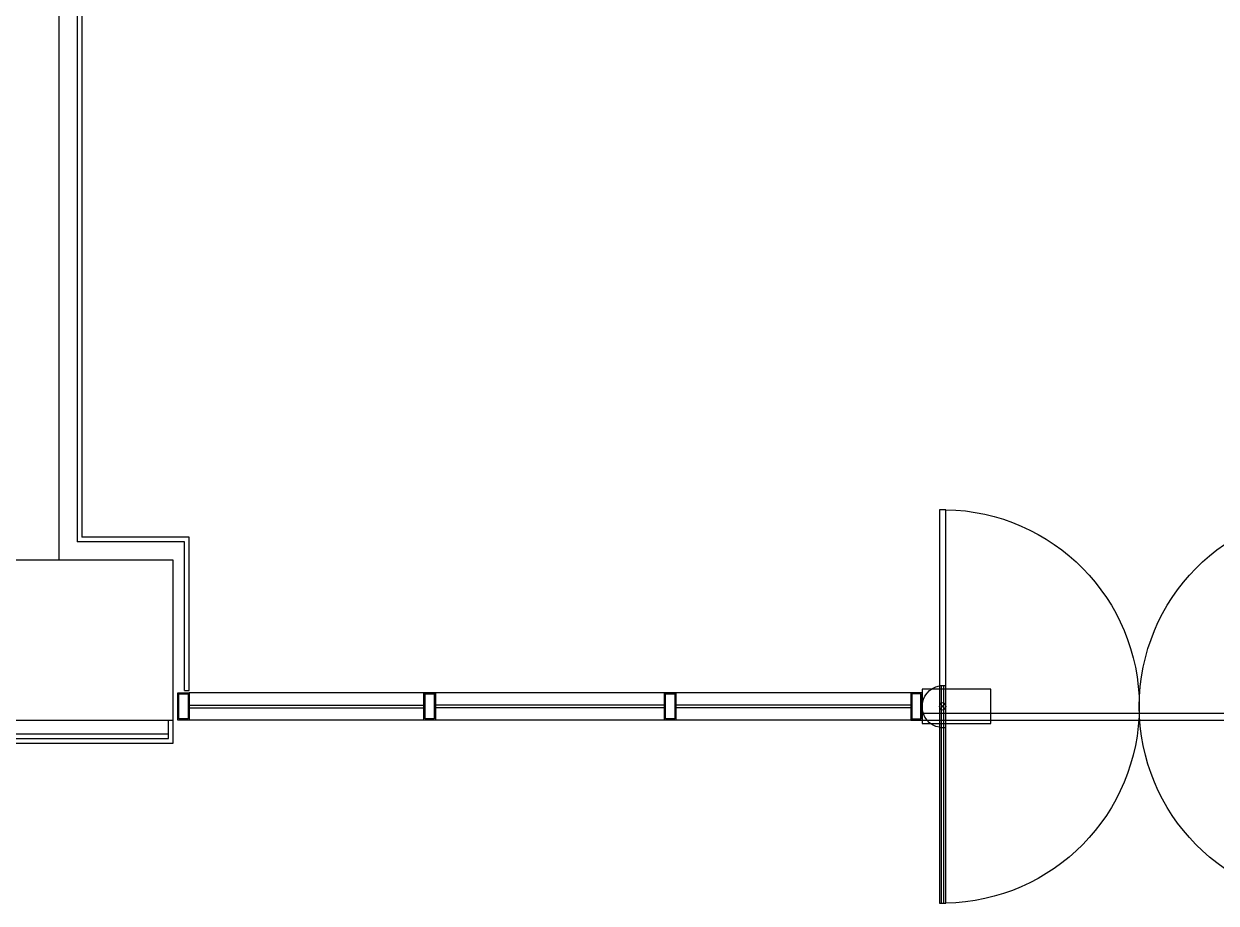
# Model space of a CAD drawing. Header units: millimetres. Extents: x -105683 to 94728, y -31127 to 151123.
# Drawn here: x 28522 to 33737, y 55795 to 59640 of the extents above; entities that cross this region are included whole.
import ezdxf

# ---------------------------------------------------------------- set-up
doc = ezdxf.new("R2010")
doc.units = ezdxf.units.MM
doc.layers.add('e-plan', color=9, linetype='Continuous')

# ---------------------------------------------------------------- blocks, each defined once
blk = doc.blocks.new('xr_plan$0$점자블럭 없는타입')
at = {"layer": 'e-plan'}
for p, q in [((104798.9, -634194.3), (104820.1, -634215.5)), ((104798.9, -634215.5), (104820.1, -634194.3)), ((106540.9, -634194.3), (106519.7, -634215.5)), ((106540.9, -634215.5), (106519.7, -634194.3))]:
    blk.add_line(p, q, dxfattribs=at)
at = {"layer": 'e-plan', "ltscale": 0.05}
for points in [[(104822.9, -634296.4), (104822.9, -633344.6), (104796, -633344.6), (104796, -634296.4)], [(106516.8, -634296.4), (106516.8, -633344.6), (106543.7, -633344.6), (106543.7, -634296.4)]]:
    blk.add_lwpolyline(points, close=True, dxfattribs=at)
at = {"layer": 'e-plan'}
for points in [[(104719.9, -634129.9), (104719.9, -634279.9), (105019.9, -634279.9), (105019.9, -634129.9), (104719.9, -634129.9)], [(106619.9, -634129.9), (106619.9, -634279.9), (106319.9, -634279.9), (106319.9, -634129.9), (106619.9, -634129.9)], [(104719.9, -634264.9), (104669.9, -634264.9), (104669.9, -634144.9), (104719.9, -634144.9), (104719.9, -634264.9)], [(106669.9, -634264.9), (106619.9, -634264.9), (106619.9, -634144.9), (106669.9, -634144.9), (106669.9, -634264.9)]]:
    blk.add_lwpolyline(points, dxfattribs=at)
for points in [[(104823, -634115.3), (104796, -634115.3), (104796, -635065.2), (104823, -635065.2)], [(104815.5, -634115.3), (104803.5, -634115.3), (104803.5, -635065.2), (104815.5, -635065.2)], [(106516.8, -634115.3), (106543.8, -634115.3), (106543.8, -635065.2), (106516.8, -635065.2)], [(106524.3, -634115.3), (106536.3, -634115.3), (106536.3, -635065.2), (106524.3, -635065.2)], [(104714.9, -634259.9), (104674.9, -634259.9), (104674.9, -634149.9), (104714.9, -634149.9)], [(106664.9, -634259.9), (106624.9, -634259.9), (106624.9, -634149.9), (106664.9, -634149.9)]]:
    blk.add_lwpolyline(points, close=True, dxfattribs=at)
for centre in [(104809.5, -634204.9), (106530.3, -634204.9)]:
    blk.add_circle(centre, 15, dxfattribs=at)
at = {"layer": 'e-plan', "ltscale": 0.05}
for centre, start, end in [((104809.5, -634204.9), 270.9004, 89.1032), ((106530.3, -634204.9), 90.8971, 269.0996)]:
    blk.add_arc(centre, 860.4, start, end, dxfattribs=at)
at = {"layer": 'e-plan', "ltscale": 0.1}
for centre, start, end in [((104811.8, -634205.8), 99.8745, 260.1212), ((106528, -634205.8), 279.8788, 80.1255)]:
    blk.add_arc(centre, 91.9, start, end, dxfattribs=at)
blk = doc.blocks.new('Xref-지하1층')
at = {"layer": 'e-plan', "linetype": 'Continuous'}
for p, q in [((32200, 72100), (32200, 69200)), ((32280, 72100), (32280, 69280)), ((32300, 72100), (32300, 69300)), ((32750, 68630), (32770, 68630)), ((35926, 68620), (32770, 68620)), ((32770, 68566), (33797, 68566)), ((32770, 68554), (33797, 68554)), ((34849, 68566), (33847, 68566)), ((34849, 68554), (33847, 68554)), ((35926, 68566), (34899, 68566)), ((35926, 68554), (34899, 68554)), ((35926, 68500), (32770, 68500))]:
    blk.add_line(p, q, dxfattribs=at)
at = {"layer": 'e-plan'}
for p, q in [((32750, 69280), (32280, 69280)), ((32770, 69300), (32300, 69300)), ((32750, 68630), (32750, 69280)), ((32770, 68630), (32770, 69300)), ((35976, 68530), (37876, 68530)), ((32680, 68420), (32680, 68500)), ((32700, 68400), (32700, 68500)), ((35976, 68500), (37876, 68500)), ((31940, 68440), (32680, 68440)), ((31900, 68400), (32700, 68400)), ((31920, 68420), (32680, 68420))]:
    blk.add_line(p, q, dxfattribs=at)
for points in [[(32000, 68500), (32700, 68500), (32700, 69200), (32000, 69200)], [(32725, 68615), (32765, 68615), (32765, 68505), (32725, 68505)], [(33802, 68615), (33842, 68615), (33842, 68505), (33802, 68505)], [(34854, 68615), (34894, 68615), (34894, 68505), (34854, 68505)]]:
    blk.add_lwpolyline(points, close=True, dxfattribs=at)
at = {"layer": 'e-plan', "linetype": 'Continuous'}
for points in [[(32720, 68620), (32770, 68620), (32770, 68500), (32720, 68500)], [(33797, 68620), (33847, 68620), (33847, 68500), (33797, 68500)], [(34849, 68620), (34899, 68620), (34899, 68500), (34849, 68500)]]:
    blk.add_lwpolyline(points, close=True, dxfattribs=at)
at = {"layer": 'e-plan', "ltscale": 5, "xscale": -1, "rotation": 359.9999993646722}
blk.add_blockref('xr_plan$0$점자블럭 없는타입', (142595.9, 702764.9), dxfattribs=at)

msp = doc.modelspace()

# ---------------------------------------------------------------- block references
at = {"layer": 'e-plan'}
msp.add_blockref('Xref-지하1층', (-3525, -11905), dxfattribs=at)

doc.saveas('drawing.dxf')
